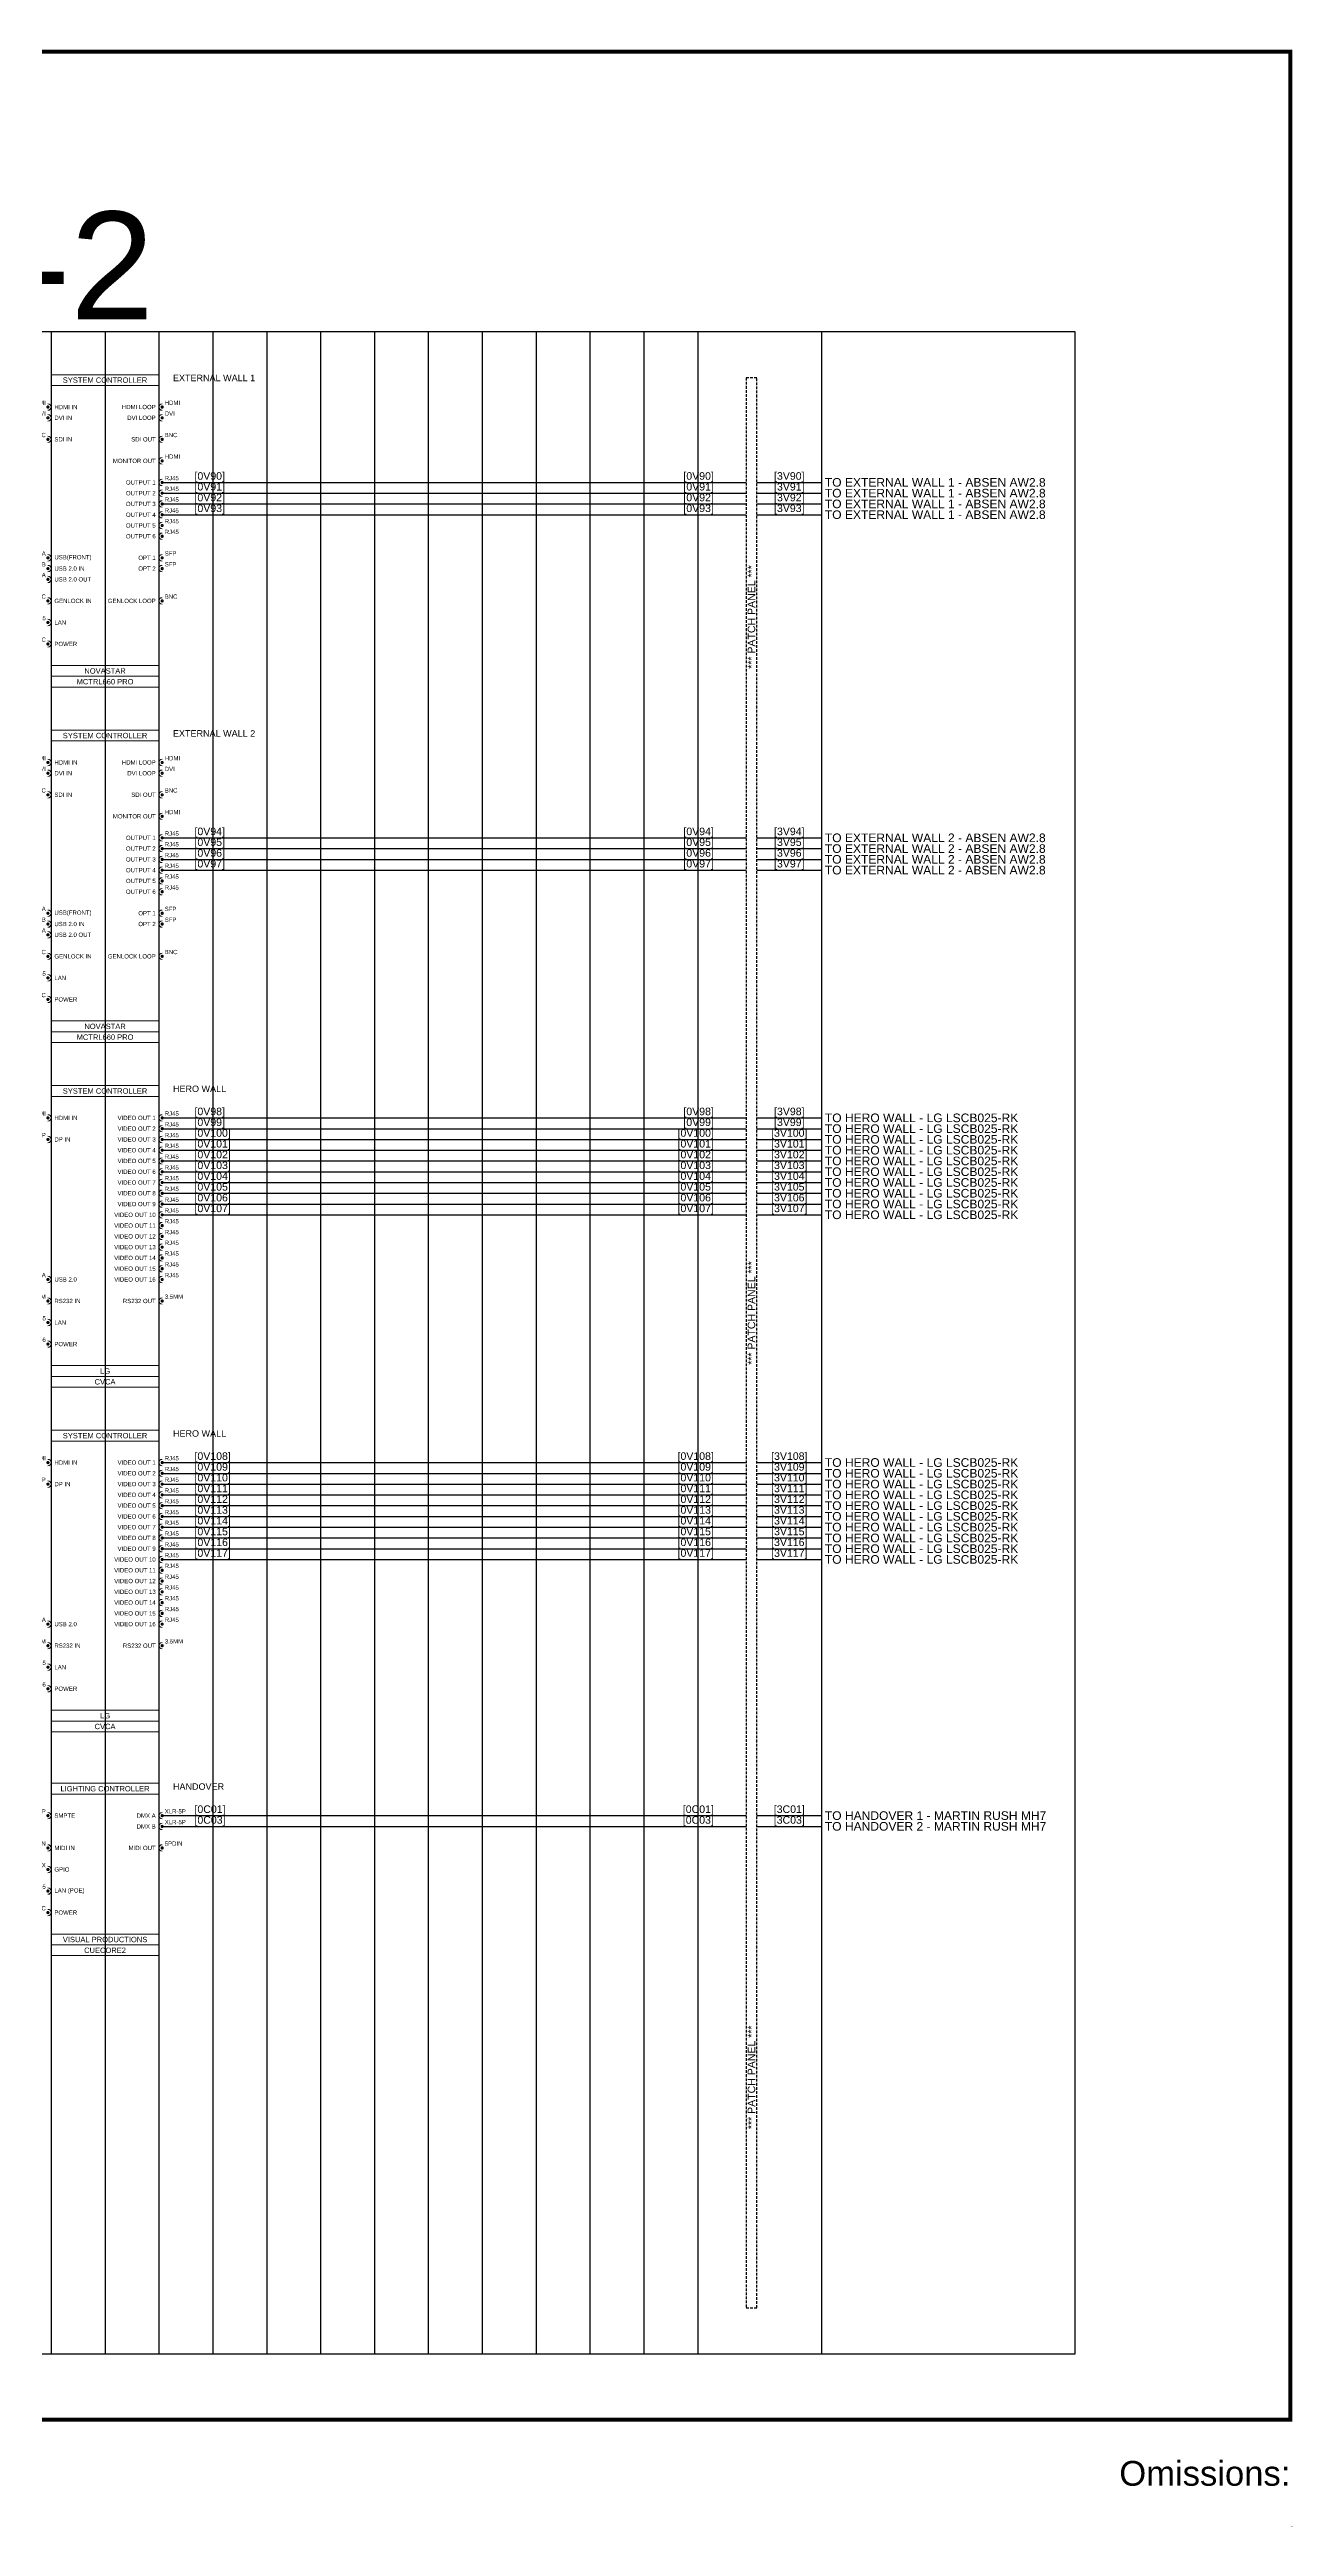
# Model space of a CAD drawing. Header units: millimetres. Extents: x -71336 to -35435, y -26189 to 22712.
# Drawn here: x -44307 to -43731, y -22060 to -20910 of the extents above; entities that cross this region are included whole.
import ezdxf
from ezdxf.enums import TextEntityAlignment as Align

# ---------------------------------------------------------------- set-up
doc = ezdxf.new("R2018")
doc.units = ezdxf.units.MM
doc.linetypes.add('DASHED2', pattern=[0.375, 0.25, -0.125])
for name, color, linetype in [('SC - Cat - Green - Data', 84, 'Continuous'), ('SC - Cat - Red - AV', 1, 'Continuous'), ('SC - DMX Cable', 30, 'Continuous'), ('SC - Text', 7, 'Continuous')]:
    doc.layers.add(name, color=color, linetype=linetype)
doc.layers.add('SC - Equipment', color=7, linetype='Continuous', lineweight=13)
doc.layers.add('SC - Titlesheet - Model', color=250, linetype='Continuous', plot=False)
doc.layers.add('SC - Xlines', color=252, linetype='Continuous', plot=False)
doc.styles.add('ARIAL', font='arial.ttf')
doc.styles.get("Standard").update_dxf_attribs({"font": 'arial.ttf', "height": 35})

# ---------------------------------------------------------------- blocks, each defined once
blk = doc.blocks.new('NOVASTAR MCTRL660 PRO - SCHEMATIC')
at = {"layer": 'SC - Equipment'}
for p, q in [((-25, 0), (25, 0)), ((-25, -145), (-25, 0)), ((25, 0), (25, -145)), ((25, -5), (-25, -5)), ((25, -135), (-25, -135)), ((25, -135), (-25, -135)), ((25, -140), (-25, -140)), ((25, -140), (-25, -140)), ((25, -140), (-25, -140)), ((25, -145), (-25, -145))]:
    blk.add_line(p, q, dxfattribs=at)
at = {"layer": 'SC - Equipment', "const_width": 0.7}
for points in [[(-26.1, -15, 1), (-26.9, -15, 1)], [(-26.1, -20, 1), (-26.9, -20, 1)], [(26.1, -15, -1), (26.9, -15, -1)], [(26.1, -20, -1), (26.9, -20, -1)], [(-26.1, -30, 1), (-26.9, -30, 1)], [(26.1, -30, -1), (26.9, -30, -1)], [(26.1, -40, -1), (26.9, -40, -1)], [(26.1, -50, -1), (26.9, -50, -1)], [(26.1, -55, -1), (26.9, -55, -1)], [(26.1, -60, -1), (26.9, -60, -1)], [(26.1, -65, -1), (26.9, -65, -1)], [(26.1, -70, -1), (26.9, -70, -1)], [(26.1, -75, -1), (26.9, -75, -1)], [(-26.1, -85, 1), (-26.9, -85, 1)], [(-26.1, -90, 1), (-26.9, -90, 1)], [(26.1, -85, -1), (26.9, -85, -1)], [(26.1, -90, -1), (26.9, -90, -1)], [(-26.1, -95, 1), (-26.9, -95, 1)], [(-26.1, -105, 1), (-26.9, -105, 1)], [(-26.1, -115, 1), (-26.9, -115, 1)], [(26.1, -105, -1), (26.9, -105, -1)], [(-26.1, -125, 1), (-26.9, -125, 1)]]:
    blk.add_lwpolyline(points, format="xyb", close=True, dxfattribs=at)
at = {"layer": 'SC - Equipment'}
for centre, start, end in [((-26.5, -15), 270, 90), ((-26.5, -20), 270, 90), ((26.5, -15), 90, 270), ((26.5, -20), 90, 270), ((-26.5, -30), 270, 90), ((26.5, -30), 90, 270), ((26.5, -40), 90, 270), ((26.5, -50), 90, 270), ((26.5, -55), 90, 270), ((26.5, -60), 90, 270), ((26.5, -65), 90, 270), ((26.5, -70), 90, 270), ((26.5, -75), 90, 270), ((-26.5, -85), 270, 90), ((-26.5, -90), 270, 90), ((26.5, -85), 90, 270), ((26.5, -90), 90, 270), ((-26.5, -95), 270, 90), ((-26.5, -105), 270, 90), ((-26.5, -115), 270, 90), ((26.5, -105), 90, 270), ((-26.5, -125), 270, 90)]:
    blk.add_arc(centre, 1.5, start, end, dxfattribs=at)
at = {"ltscale": 5}
for tag, p in [('DESCRIPTION', (0, -2.5)), ('MAKE', (0, -137.5)), ('MODEL', (0, -142.5))]:
    blk.add_attdef(tag, text='', height=2.5, dxfattribs=at).set_placement(p, align=Align.MIDDLE_CENTER)
at = {"ltscale": 5, "flags": 1}
for tag, p in [('ROOM_TYPE', (45, -5)), ('LOCATION', (45, -10)), ('RACK_EQUIPMENT_(Y/N)', (45, -15)), ('IP_(Y/N)', (45, -30)), ('POE(WATT)', (45, -35)), ('AMP(@240V)', (45, -40)), ('WATT', (45, -45)), ('WEIGHT(KG)', (45, -55)), ('TRANSFORMER_TAPS', (45, -60)), ('BTU/H', (45, -50))]:
    blk.add_attdef(tag, p, '', height=2.5, dxfattribs=at)
blk.add_attdef('BRACKET', text='', height=2.5, dxfattribs=at).set_placement((0, -132.5), align=Align.MIDDLE_CENTER)
at = {"layer": 'SC - Equipment', "ltscale": 5, "char_height": 2}
for s, insert, width, attachment_point in [('HDMI', (-27.5, -13), 5.774, 6), ('DVI', (-27.5, -18), 5.774, 6), ('HDMI IN', (-23.5, -15), 23.5, 4), ('DVI IN', (-23.5, -20), 23.5, 4), ('HDMI LOOP', (23.5, -15), 23.5, 6), ('DVI LOOP', (23.5, -20), 23.5, 6), ('HDMI', (27.7, -13), 7.175, 4), ('DVI', (27.7, -18), 7.175, 4), ('BNC', (-27.5, -28), 5.774, 6), ('SDI IN', (-23.5, -30), 23.5, 4), ('SDI OUT', (23.5, -30), 23.5, 6), ('BNC', (27.7, -28), 7.175, 4), ('MONITOR OUT', (23.5, -40), 23.5, 6), ('HDMI', (27.7, -38), 7.175, 4), ('OUTPUT 1', (23.5, -50), 23.5, 6), ('OUTPUT 2', (23.5, -55), 23.5, 6), ('RJ45', (27.7, -48), 7.175, 4), ('RJ45', (27.7, -53), 7.175, 4), ('RJ45', (27.7, -58), 7.175, 4), ('OUTPUT 3', (23.5, -60), 23.5, 6), ('OUTPUT 4', (23.5, -65), 23.5, 6), ('OUTPUT 5', (23.5, -70), 23.5, 6), ('RJ45', (27.7, -63), 7.175, 4), ('RJ45', (27.7, -68), 7.175, 4), ('OUTPUT 6', (23.5, -75), 23.5, 6), ('RJ45', (27.7, -73), 7.175, 4), ('USB-A', (-27.5, -83), 5.774, 6), ('USB-B', (-27.5, -88), 5.774, 6), ('USB-A', (-27.5, -93), 5.774, 6), ('USB(FRONT)', (-23.5, -85), 23.5, 4), ('USB 2.0 IN', (-23.5, -90), 23.5, 4), ('OPT 1', (23.5, -85), 23.5, 6), ('OPT 2', (23.5, -90), 23.5, 6), ('SFP', (27.7, -83), 7.175, 4), ('SFP', (27.7, -88), 7.175, 4), ('BNC', (-27.5, -103), 5.774, 6), ('USB 2.0 OUT', (-23.5, -95), 23.5, 4), ('BNC', (27.7, -103), 7.175, 4), ('RJ45', (-27.5, -113), 5.774, 6), ('GENLOCK IN', (-23.5, -105), 23.5, 4), ('LAN', (-23.5, -115), 23.5, 4), ('GENLOCK LOOP', (23.5, -105), 23.5, 6), ('IEC', (-27.5, -123), 5.774, 6), ('POWER', (-23.5, -125), 23.5, 4)]:
    blk.add_mtext(s, dxfattribs=dict(at, insert=insert, width=width, attachment_point=attachment_point))
blk = doc.blocks.new('VISUAL PRODUCTIONS - CUECORE2 - SCHEMATIC')
at = {"layer": 'SC - Equipment'}
for p, q in [((-25, 0), (25, 0)), ((-25, -80), (-25, 0)), ((25, 0), (25, -80)), ((25, -5), (-25, -5)), ((25, -70), (-25, -70)), ((25, -70), (-25, -70)), ((25, -75), (-25, -75)), ((25, -75), (-25, -75)), ((25, -75), (-25, -75)), ((25, -80), (-25, -80))]:
    blk.add_line(p, q, dxfattribs=at)
at = {"layer": 'SC - Equipment', "const_width": 0.7}
for points in [[(-26.1, -15, 1), (-26.9, -15, 1)], [(26.1, -15, -1), (26.9, -15, -1)], [(26.1, -20, -1), (26.9, -20, -1)], [(-26.1, -30, 1), (-26.9, -30, 1)], [(26.1, -30, -1), (26.9, -30, -1)], [(-26.1, -40, 1), (-26.9, -40, 1)], [(-26.1, -50, 1), (-26.9, -50, 1)], [(-26.1, -60, 1), (-26.9, -60, 1)]]:
    blk.add_lwpolyline(points, format="xyb", close=True, dxfattribs=at)
at = {"layer": 'SC - Equipment'}
for centre, start, end in [((-26.5, -15), 270, 90), ((26.5, -15), 90, 270), ((26.5, -20), 90, 270), ((-26.5, -30), 270, 90), ((26.5, -30), 90, 270), ((-26.5, -40), 270, 90), ((-26.5, -50), 270, 90), ((-26.5, -60), 270, 90)]:
    blk.add_arc(centre, 1.5, start, end, dxfattribs=at)
at = {"ltscale": 5}
for tag, p in [('DESCRIPTION', (0, -2.5)), ('MODEL', (0, -77.5)), ('MAKE', (0, -72.5))]:
    blk.add_attdef(tag, text='', height=2.5, dxfattribs=at).set_placement(p, align=Align.MIDDLE_CENTER)
at = {"ltscale": 5, "flags": 1}
for tag, p in [('ROOM_TYPE', (45, -5)), ('LOCATION', (45, -10)), ('RACK_EQUIPMENT_(Y/N)', (45, -15)), ('IP_(Y/N)', (45, -30)), ('POE(WATT)', (45, -35)), ('AMP(@240V)', (45, -40)), ('WATT', (45, -45)), ('WEIGHT(KG)', (45, -55)), ('TRANSFORMER_TAPS', (45, -60)), ('BTU/H', (45, -50))]:
    blk.add_attdef(tag, p, '', height=2.5, dxfattribs=at)
blk.add_attdef('BRACKET', text='', height=2.5, dxfattribs=at).set_placement((0, -67.5), align=Align.MIDDLE_CENTER)
at = {"layer": 'SC - Equipment', "ltscale": 5, "char_height": 2}
for s, insert, width, attachment_point in [(' XLR-3P', (-27.5, -13), 5.774, 6), ('SMPTE', (-23.5, -15), 23.5, 4), ('DMX A', (23.5, -15), 28.762, 6), ('DMX B', (23.5, -20), 26.242, 6), ('XLR-5P', (27.7, -13), 7.175, 4), ('XLR-5P', (27.7, -18), 7.175, 4), ('5PDIN', (-27.5, -28), 5.774, 6), ('MIDI IN', (-23.5, -30), 23.5, 4), ('MIDI OUT', (23.5, -30), 26.679, 6), ('5PDIN', (27.7, -28), 7.175, 4), ('PHX', (-27.5, -38), 5.774, 6), ('GPIO', (-23.5, -40), 23.5, 4), ('RJ45', (-27.5, -48), 5.774, 6), ('DC', (-27.5, -58), 5.774, 6), ('LAN (POE)', (-23.5, -50), 23.5, 4), ('POWER', (-23.5, -60), 23.5, 4)]:
    blk.add_mtext(s, dxfattribs=dict(at, insert=insert, width=width, attachment_point=attachment_point))
blk = doc.blocks.new('LG CVCA - SCHEMATIC')
at = {"layer": 'SC - Equipment'}
for p, q in [((-25, 0), (25, 0)), ((-25, -140), (-25, 0)), ((25, 0), (25, -140)), ((25, -5), (-25, -5)), ((25, -130), (-25, -130)), ((25, -130), (-25, -130)), ((25, -135), (-25, -135)), ((25, -135), (-25, -135)), ((25, -135), (-25, -135)), ((25, -140), (-25, -140))]:
    blk.add_line(p, q, dxfattribs=at)
at = {"layer": 'SC - Equipment', "const_width": 0.7}
for points in [[(-26.1, -15, 1), (-26.9, -15, 1)], [(26.1, -15, -1), (26.9, -15, -1)], [(26.1, -20, -1), (26.9, -20, -1)], [(-26.1, -25, 1), (-26.9, -25, 1)], [(26.1, -25, -1), (26.9, -25, -1)], [(26.1, -30, -1), (26.9, -30, -1)], [(26.1, -35, -1), (26.9, -35, -1)], [(26.1, -40, -1), (26.9, -40, -1)], [(26.1, -45, -1), (26.9, -45, -1)], [(26.1, -50, -1), (26.9, -50, -1)], [(26.1, -55, -1), (26.9, -55, -1)], [(26.1, -60, -1), (26.9, -60, -1)], [(26.1, -65, -1), (26.9, -65, -1)], [(26.1, -70, -1), (26.9, -70, -1)], [(26.1, -75, -1), (26.9, -75, -1)], [(26.1, -80, -1), (26.9, -80, -1)], [(-26.1, -90, 1), (-26.9, -90, 1)], [(26.1, -85, -1), (26.9, -85, -1)], [(26.1, -90, -1), (26.9, -90, -1)], [(-26.1, -100, 1), (-26.9, -100, 1)], [(26.1, -100, -1), (26.9, -100, -1)], [(-26.1, -110, 1), (-26.9, -110, 1)], [(-26.1, -120, 1), (-26.9, -120, 1)]]:
    blk.add_lwpolyline(points, format="xyb", close=True, dxfattribs=at)
at = {"layer": 'SC - Equipment'}
for centre, start, end in [((-26.5, -15), 270, 90), ((26.5, -15), 90, 270), ((26.5, -20), 90, 270), ((-26.5, -25), 270, 90), ((26.5, -25), 90, 270), ((26.5, -30), 90, 270), ((26.5, -35), 90, 270), ((26.5, -40), 90, 270), ((26.5, -45), 90, 270), ((26.5, -50), 90, 270), ((26.5, -55), 90, 270), ((26.5, -60), 90, 270), ((26.5, -65), 90, 270), ((26.5, -70), 90, 270), ((26.5, -75), 90, 270), ((26.5, -80), 90, 270), ((-26.5, -90), 270, 90), ((26.5, -85), 90, 270), ((26.5, -90), 90, 270), ((-26.5, -100), 270, 90), ((26.5, -100), 90, 270), ((-26.5, -110), 270, 90), ((-26.5, -120), 270, 90)]:
    blk.add_arc(centre, 1.5, start, end, dxfattribs=at)
at = {"ltscale": 5}
for tag, p in [('DESCRIPTION', (0, -2.5)), ('MODEL', (0, -137.5)), ('MAKE', (0, -132.5))]:
    blk.add_attdef(tag, text='', height=2.5, dxfattribs=at).set_placement(p, align=Align.MIDDLE_CENTER)
at = {"ltscale": 5, "flags": 1}
for tag, p in [('ROOM_TYPE', (45, -5)), ('LOCATION', (45, -10)), ('RACK_EQUIPMENT_(Y/N)', (45, -15)), ('IP_(Y/N)', (45, -30)), ('POE(WATT)', (45, -35)), ('AMP(@240V)', (45, -40)), ('WATT', (45, -45)), ('WEIGHT(KG)', (45, -55)), ('TRANSFORMER_TAPS', (45, -60)), ('BTU/H', (45, -50))]:
    blk.add_attdef(tag, p, '', height=2.5, dxfattribs=at)
blk.add_attdef('BRACKET', text='', height=2.5, dxfattribs=at).set_placement((0, -127.5), align=Align.MIDDLE_CENTER)
at = {"layer": 'SC - Equipment', "ltscale": 5, "char_height": 2}
for s, insert, width, attachment_point in [('HDMI', (-27.5, -13), 5.774, 6), ('DP', (-27.5, -23), 5.774, 6), ('HDMI IN', (-23.5, -15), 23.5, 4), ('VIDEO OUT 1', (23.5, -15), 23.5, 6), ('VIDEO OUT 2', (23.5, -20), 23.5, 6), ('RJ45', (27.7, -13), 3.746, 4), ('RJ45', (27.7, -18), 3.746, 4), ('RJ45', (27.7, -23), 3.746, 4), ('DP IN', (-23.5, -25), 23.5, 4), ('VIDEO OUT 3', (23.5, -25), 23.5, 6), ('VIDEO OUT 4', (23.5, -30), 23.5, 6), ('VIDEO OUT 5', (23.5, -35), 23.5, 6), ('RJ45', (27.7, -28), 3.746, 4), ('RJ45', (27.7, -33), 3.746, 4), ('VIDEO OUT 6', (23.5, -40), 23.5, 6), ('VIDEO OUT 7', (23.5, -45), 23.5, 6), ('RJ45', (27.7, -38), 3.746, 4), ('RJ45', (27.7, -43), 3.746, 4), ('VIDEO OUT 8', (23.5, -50), 23.5, 6), ('VIDEO OUT 9', (23.5, -55), 23.5, 6), ('RJ45', (27.7, -48), 3.746, 4), ('RJ45', (27.7, -53), 3.746, 4), ('RJ45', (27.7, -58), 3.746, 4), ('VIDEO OUT 10', (23.5, -60), 23.5, 6), ('VIDEO OUT 11', (23.5, -65), 23.5, 6), ('VIDEO OUT 12', (23.5, -70), 23.5, 6), ('RJ45', (27.7, -63), 3.746, 4), ('RJ45', (27.7, -68), 3.746, 4), ('VIDEO OUT 13', (23.5, -75), 23.5, 6), ('VIDEO OUT 14', (23.5, -80), 23.5, 6), ('RJ45', (27.7, -73), 3.746, 4), ('RJ45', (27.7, -78), 3.746, 4), ('USB 2.0', (-23.5, -90), 23.5, 4), ('VIDEO OUT 15', (23.5, -85), 23.5, 6), ('VIDEO OUT 16', (23.5, -90), 23.5, 6), ('RJ45', (27.7, -83), 3.746, 4), ('RJ45', (27.7, -88), 3.746, 4), ('RS232 IN', (-23.5, -100), 23.5, 4), ('RS232 OUT', (23.5, -100), 23.5, 6), ('3.5MM', (27.7, -98), 3.746, 4), ('LAN', (-23.5, -110), 23.5, 4), ('POWER', (-23.5, -120), 23.5, 4)]:
    blk.add_mtext(s, dxfattribs=dict(at, insert=insert, width=width, attachment_point=attachment_point))
at = {"layer": 'SC - Equipment', "ltscale": 5, "char_height": 2, "attachment_point": 6}
for s, insert in [('USB-A', (-27.5, -88)), ('3.5MM', (-27.5, -98)), ('RJ45', (-27.5, -108)), ('IEC C6', (-27.5, -118))]:
    blk.add_mtext(s, dxfattribs=dict(at, insert=insert))
blk = doc.blocks.new('*U189')
at = {"layer": 'SC - Titlesheet - Model', "color": 6, "ltscale": 5, "const_width": 1}
blk.add_lwpolyline([(-365.5, -287), (365.5, -287), (365.5, 287), (-365.5, 287)], close=True, dxfattribs=at)
at = {"ltscale": 5, "style": 'ARIAL'}
blk.add_text('Omissions:', height=6, dxfattribs=at).set_placement((365.5, -297), align=Align.TOP_RIGHT)
at = {"layer": 'SC - Titlesheet - Model', "color": 5, "lineweight": 30, "ltscale": 5, "flags": 104}
blk.add_attdef('ADDITIONS', text='', height=5, dxfattribs=at).set_placement((-365.5, -312), align=Align.TOP_LEFT)
blk.add_attdef('CHANGES', text='', height=5, dxfattribs=at).set_placement((0, -312), align=Align.TOP_CENTER)
blk.add_attdef('OMISSIONS', text='', height=5, dxfattribs=at).set_placement((365.5, -312), align=Align.TOP_RIGHT)

msp = doc.modelspace()

# ---------------------------------------------------------------- linework, layer by layer
at = {"linetype": 'DASHED2', "ltscale": 5}
msp.add_lwpolyline([(-43979.172, -21958.194), (-43979.172, -21062.296), (-43984.172, -21062.296), (-43984.172, -21958.194)], close=True, dxfattribs=at)
at = {"layer": 'SC - Cat - Green - Data', "ltscale": 5}
for points in [[(-43979.176, -21110.82), (-43949.176, -21110.82)], [(-43979.176, -21115.82), (-43949.176, -21115.82)], [(-43979.176, -21120.82), (-43949.176, -21120.82)], [(-43979.176, -21125.82), (-43949.176, -21125.82)], [(-43979.176, -21275.82), (-43949.176, -21275.82)], [(-43979.176, -21280.82), (-43949.176, -21280.82)], [(-43979.176, -21285.82), (-43949.176, -21285.82)], [(-43979.176, -21290.82), (-43949.176, -21290.82)], [(-43979.168, -21405.819), (-43949.168, -21405.819)], [(-43979.168, -21410.819), (-43949.168, -21410.819)], [(-43979.168, -21415.819), (-43949.168, -21415.819)], [(-43979.168, -21420.819), (-43949.168, -21420.819)], [(-43979.168, -21425.819), (-43949.168, -21425.819)], [(-43979.168, -21430.819), (-43949.168, -21430.819)], [(-43979.168, -21435.819), (-43949.168, -21435.819)], [(-43979.168, -21440.819), (-43949.168, -21440.819)], [(-43979.168, -21445.819), (-43949.168, -21445.819)], [(-43979.168, -21450.819), (-43949.168, -21450.819)], [(-43979.168, -21565.819), (-43949.168, -21565.819)], [(-43979.168, -21570.819), (-43949.168, -21570.819)], [(-43979.168, -21575.819), (-43949.168, -21575.819)], [(-43979.168, -21580.819), (-43949.168, -21580.819)], [(-43979.168, -21585.819), (-43949.168, -21585.819)], [(-43979.168, -21590.819), (-43949.168, -21590.819)], [(-43979.168, -21595.819), (-43949.168, -21595.819)], [(-43979.168, -21600.819), (-43949.168, -21600.819)], [(-43979.168, -21605.819), (-43949.168, -21605.819)], [(-43979.168, -21610.819), (-43949.168, -21610.819)]]:
    msp.add_lwpolyline(points, dxfattribs=at)
at = {"layer": 'SC - Cat - Red - AV', "ltscale": 5}
for points in [[(-44255.176, -21110.82), (-43984.176, -21110.82)], [(-44255.176, -21115.82), (-43984.176, -21115.82)], [(-44255.176, -21120.82), (-43984.176, -21120.82)], [(-44255.176, -21125.82), (-43984.176, -21125.82)], [(-44255.172, -21275.82), (-43984.176, -21275.82)], [(-44255.172, -21280.82), (-43984.176, -21280.82)], [(-44255.172, -21285.82), (-43984.176, -21285.82)], [(-44255.172, -21290.82), (-43984.176, -21290.82)], [(-44255.168, -21405.819), (-43984.168, -21405.819)], [(-44255.168, -21410.819), (-43984.168, -21410.819)], [(-44255.168, -21415.819), (-43984.168, -21415.819)], [(-44255.168, -21420.819), (-43984.168, -21420.819)], [(-44255.168, -21425.819), (-43984.168, -21425.819)], [(-44255.168, -21430.819), (-43984.168, -21430.819)], [(-44255.168, -21435.819), (-43984.168, -21435.819)], [(-44255.168, -21440.819), (-43984.168, -21440.819)], [(-44255.168, -21445.819), (-43984.168, -21445.819)], [(-44255.168, -21450.819), (-43984.168, -21450.819)], [(-44255.168, -21565.819), (-43984.168, -21565.819)], [(-44255.168, -21570.819), (-43984.168, -21570.819)], [(-44255.168, -21575.819), (-43984.168, -21575.819)], [(-44255.168, -21580.819), (-43984.168, -21580.819)], [(-44255.168, -21585.819), (-43984.168, -21585.819)], [(-44255.168, -21590.819), (-43984.168, -21590.819)], [(-44255.168, -21595.819), (-43984.168, -21595.819)], [(-44255.168, -21600.819), (-43984.168, -21600.819)], [(-44255.168, -21605.819), (-43984.168, -21605.819)], [(-44255.168, -21610.819), (-43984.168, -21610.819)]]:
    msp.add_lwpolyline(points, dxfattribs=at)
at = {"layer": 'SC - DMX Cable', "ltscale": 5}
for points in [[(-44255.172, -21729.719), (-43984.172, -21729.719)], [(-43979.172, -21729.719), (-43949.172, -21729.719)], [(-44255.172, -21734.719), (-43984.172, -21734.719)], [(-43979.172, -21734.719), (-43949.172, -21734.719)]]:
    msp.add_lwpolyline(points, dxfattribs=at)
at = {"layer": 'SC - Xlines', "ltscale": 5, "transparency": 33554687}
msp.add_lwpolyline([(-45031.672, -21040.818), (-43831.672, -21040.825), (-43831.672, -21979.725), (-45031.672, -21979.718)], close=True, dxfattribs=at)
at = {"layer": 'SC - Xlines', "color": 250, "ltscale": 5}
for points in [[(-44306.672, -21040.821), (-44306.672, -21979.719)], [(-44256.672, -21040.821), (-44256.672, -21979.719)], [(-44206.672, -21040.821), (-44206.672, -21979.719)], [(-44156.672, -21040.821), (-44156.672, -21979.719)], [(-44106.672, -21040.821), (-44106.672, -21979.719)], [(-44056.672, -21040.821), (-44056.672, -21979.719)], [(-44006.672, -21040.821), (-44006.672, -21979.719)]]:
    msp.add_lwpolyline(points, dxfattribs=at)
at = {"layer": 'SC - Xlines', "ltscale": 5}
for points in [[(-44281.672, -21040.821), (-44281.672, -21979.719)], [(-44231.672, -21040.821), (-44231.672, -21979.719)], [(-44181.672, -21040.821), (-44181.672, -21979.719)], [(-44131.672, -21040.821), (-44131.672, -21979.719)], [(-44081.672, -21040.821), (-44081.672, -21979.719)], [(-44031.672, -21040.821), (-44031.672, -21979.719)], [(-43949.172, -21040.821), (-43949.172, -21979.719)]]:
    msp.add_lwpolyline(points, dxfattribs=at)

# ---------------------------------------------------------------- block references
ref = msp.add_blockref('*U189', (-44431.672, -21460.478), dxfattribs=dict(xscale=1.915184678522737, yscale=1.915184678522737, zscale=1.915184678522737))
lines = msp.add_mtext('-', dxfattribs={"layer": 'SC - Titlesheet - Model', "color": 5, "ltscale": 5, "insert": (-43731.672, -22058.016), "char_height": 2.5, "attachment_point": 1})
ref.add_attrib('OMISSIONS', '', (-43731.672, -22058.016), dxfattribs={"flags": 104}).embed_mtext(lines)
at = {"ltscale": 5}
for name, p, values in [('NOVASTAR MCTRL660 PRO - SCHEMATIC', (-44281.676, -21060.82), {'DESCRIPTION': 'SYSTEM CONTROLLER', 'MAKE': 'NOVASTAR', 'MODEL': 'MCTRL660 PRO'}), ('NOVASTAR MCTRL660 PRO - SCHEMATIC', (-44281.672, -21225.82), {'DESCRIPTION': 'SYSTEM CONTROLLER', 'MAKE': 'NOVASTAR', 'MODEL': 'MCTRL660 PRO'}), ('LG CVCA - SCHEMATIC', (-44281.668, -21390.819), {'DESCRIPTION': 'SYSTEM CONTROLLER', 'MAKE': 'LG', 'MODEL': 'CVCA'}), ('LG CVCA - SCHEMATIC', (-44281.668, -21550.819), {'DESCRIPTION': 'SYSTEM CONTROLLER', 'MAKE': 'LG', 'MODEL': 'CVCA'}), ('VISUAL PRODUCTIONS - CUECORE2 - SCHEMATIC', (-44281.672, -21714.719), {'DESCRIPTION': 'LIGHTING CONTROLLER', 'MAKE': 'VISUAL PRODUCTIONS', 'MODEL': 'CUECORE2'})]:
    msp.add_blockref(name, p, dxfattribs=at).add_auto_attribs(values)

# ---------------------------------------------------------------- texts
at = {"layer": 'SC - Text', "insert": (-44431.672, -21035.821), "char_height": 50, "attachment_point": 8, "style": 'ARIAL'}
msp.add_mtext('AVR-102-2', dxfattribs=at)
at = {"layer": 'SC - Text'}
for s, insert, char_height, width, attachment_point in [('EXTERNAL WALL 1', (-44250.176, -21060.82), 3, 134.02561, 1), ('[0V90]', (-44240.172, -21110.622), 3.5, 15.57197, 7), ('[0V90]', (-43999.176, -21110.622), 3.5, 14.6761, 9), ('[3V90]', (-43964.176, -21110.622), 3.5, 15.57197, 8), ('TO EXTERNAL WALL 1 {\\A1;\\fSansSerif|b0|i0|c2|p2;- ABSEN AW2.8}', (-43947.675, -21110.82), 4, 129.70239, 4), ('[0V91]', (-44240.172, -21115.622), 3.5, 15.57197, 7), ('[0V92]', (-44240.172, -21120.622), 3.5, 15.57197, 7), ('[0V93]', (-44240.172, -21125.622), 3.5, 15.57197, 7), ('[0V91]', (-43999.176, -21115.622), 3.5, 14.6761, 9), ('[0V92]', (-43999.176, -21120.622), 3.5, 14.6761, 9), ('[0V93]', (-43999.176, -21125.622), 3.5, 14.6761, 9), ('[3V91]', (-43964.176, -21115.622), 3.5, 15.57197, 8), ('[3V92]', (-43964.176, -21120.622), 3.5, 15.57197, 8), ('[3V93]', (-43964.176, -21125.622), 3.5, 15.57197, 8), ('TO EXTERNAL WALL 1 {\\A1;\\fSansSerif|b0|i0|c2|p2;- ABSEN AW2.8}', (-43947.675, -21115.82), 4, 129.70239, 4), ('TO EXTERNAL WALL 1 {\\A1;\\fSansSerif|b0|i0|c2|p2;- ABSEN AW2.8}', (-43947.675, -21120.82), 4, 129.70239, 4), ('TO EXTERNAL WALL 1 {\\A1;\\fSansSerif|b0|i0|c2|p2;- ABSEN AW2.8}', (-43947.675, -21125.82), 4, 129.70239, 4), ('EXTERNAL WALL 2', (-44250.172, -21225.82), 3, 134.02561, 1), ('[0V94]', (-44240.172, -21275.621), 3.5, 15.57197, 7), ('[0V94]', (-43999.176, -21275.622), 3.5, 14.6761, 9), ('[3V94]', (-43964.176, -21275.621), 3.5, 15.57197, 8), ('\\pxt3;[0V95]', (-44240.172, -21280.621), 3.5, 15.57197, 7), ('[0V96]', (-44240.172, -21285.621), 3.5, 15.57197, 7), ('[0V95]', (-43999.176, -21280.622), 3.5, 14.6761, 9), ('[0V96]', (-43999.176, -21285.622), 3.5, 14.6761, 9), ('[3V95]', (-43964.176, -21280.621), 3.5, 15.57197, 8), ('[3V96]', (-43964.176, -21285.621), 3.5, 15.57197, 8), ('TO EXTERNAL WALL 2 {\\A1;\\fSansSerif|b0|i0|c2|p2;- ABSEN AW2.8}', (-43947.675, -21275.82), 4, 129.70239, 4), ('TO EXTERNAL WALL 2 {\\A1;\\fSansSerif|b0|i0|c2|p2;- ABSEN AW2.8}', (-43947.675, -21280.82), 4, 129.70239, 4), ('[0V97]', (-44240.172, -21290.621), 3.5, 15.57197, 7), ('[0V97]', (-43999.176, -21290.622), 3.5, 14.6761, 9), ('[3V97]', (-43964.176, -21290.621), 3.5, 15.57197, 8), ('TO EXTERNAL WALL 2 {\\A1;\\fSansSerif|b0|i0|c2|p2;- ABSEN AW2.8}', (-43947.675, -21285.82), 4, 129.70239, 4), ('TO EXTERNAL WALL 2 {\\A1;\\fSansSerif|b0|i0|c2|p2;- ABSEN AW2.8}', (-43947.675, -21290.82), 4, 129.70239, 4), ('HERO WALL', (-44250.168, -21390.819), 3, 134.02561, 1), ('[0V99]', (-44240.176, -21410.621), 3.5, 15.57197, 7), ('[0V98]', (-44240.172, -21405.621), 3.5, 15.57197, 7), ('[0V99]', (-43999.18, -21410.621), 3.5, 14.6761, 9), ('[0V98]', (-43999.176, -21405.621), 3.5, 14.6761, 9), ('[3V99]', (-43964.18, -21410.62), 3.5, 15.57197, 8), ('[3V98]', (-43964.176, -21405.62), 3.5, 15.57197, 8), ('TO HERO WALL {\\A1;\\fSansSerif|b0|i0|c2|p2;- LG LSCB025-RK}', (-43947.668, -21405.819), 4, 129.70239, 4), ('TO HERO WALL {\\A1;\\fSansSerif|b0|i0|c2|p2;- LG LSCB025-RK}', (-43947.668, -21410.819), 4, 129.70239, 4), ('[0V102]', (-44240.176, -21425.621), 3.5, 15.57197, 7), ('[0V100]', (-44240.172, -21415.621), 3.5, 15.57197, 7), ('[0V101]', (-44240.172, -21420.621), 3.5, 15.57197, 7), ('[0V100]', (-43999.176, -21415.621), 3.5, 14.6761, 9), ('[0V101]', (-43999.176, -21420.621), 3.5, 14.6761, 9), ('[0V102]', (-43999.176, -21425.621), 3.5, 14.6761, 9), ('[3V100]', (-43964.176, -21415.62), 3.5, 15.57197, 8), ('[3V101]', (-43964.176, -21420.62), 3.5, 15.57197, 8), ('[3V102]', (-43964.176, -21425.62), 3.5, 15.57197, 8), ('TO HERO WALL {\\A1;\\fSansSerif|b0|i0|c2|p2;- LG LSCB025-RK}', (-43947.668, -21415.819), 4, 129.70239, 4), ('TO HERO WALL {\\A1;\\fSansSerif|b0|i0|c2|p2;- LG LSCB025-RK}', (-43947.668, -21420.819), 4, 129.70239, 4), ('[0V104]', (-44240.176, -21435.621), 3.5, 15.57197, 7), ('[0V103]', (-44240.172, -21430.621), 3.5, 15.57197, 7), ('[0V103]', (-43999.18, -21430.621), 3.5, 14.6761, 9), ('[0V104]', (-43999.176, -21435.621), 3.5, 14.6761, 9), ('[3V103]', (-43964.18, -21430.62), 3.5, 15.57197, 8), ('[3V104]', (-43964.176, -21435.62), 3.5, 15.57197, 8), ('TO HERO WALL {\\A1;\\fSansSerif|b0|i0|c2|p2;- LG LSCB025-RK}', (-43947.668, -21425.819), 4, 129.70239, 4), ('TO HERO WALL {\\A1;\\fSansSerif|b0|i0|c2|p2;- LG LSCB025-RK}', (-43947.668, -21430.819), 4, 129.70239, 4), ('[0V105]', (-44240.172, -21440.621), 3.5, 15.57197, 7), ('[0V106]', (-44240.172, -21445.621), 3.5, 15.57197, 7), ('[0V105]', (-43999.18, -21440.621), 3.5, 14.6761, 9), ('[0V106]', (-43999.176, -21445.621), 3.5, 14.6761, 9), ('[3V105]', (-43964.18, -21440.62), 3.5, 15.57197, 8), ('[3V106]', (-43964.176, -21445.62), 3.5, 15.57197, 8), ('TO HERO WALL {\\A1;\\fSansSerif|b0|i0|c2|p2;- LG LSCB025-RK}', (-43947.668, -21435.819), 4, 129.70239, 4), ('TO HERO WALL {\\A1;\\fSansSerif|b0|i0|c2|p2;- LG LSCB025-RK}', (-43947.668, -21440.819), 4, 129.70239, 4), ('TO HERO WALL {\\A1;\\fSansSerif|b0|i0|c2|p2;- LG LSCB025-RK}', (-43947.668, -21445.819), 4, 129.70239, 4), ('[0V107]', (-44240.172, -21450.621), 3.5, 15.57197, 7), ('[0V107]', (-43999.176, -21450.621), 3.5, 14.6761, 9), ('[3V107]', (-43964.176, -21450.62), 3.5, 15.57197, 8), ('TO HERO WALL {\\A1;\\fSansSerif|b0|i0|c2|p2;- LG LSCB025-RK}', (-43947.668, -21450.819), 4, 129.70239, 4), ('HERO WALL', (-44250.168, -21550.819), 3, 134.02561, 1), ('[0V108]', (-44240.172, -21565.62), 3.5, 15.57197, 7), ('[0V109]', (-44240.172, -21570.62), 3.5, 15.57197, 7), ('[0V108]', (-43999.176, -21565.62), 3.5, 14.6761, 9), ('[0V109]', (-43999.176, -21570.62), 3.5, 14.6761, 9), ('[3V108]', (-43964.176, -21565.62), 3.5, 15.57197, 8), ('[3V109]', (-43964.176, -21570.62), 3.5, 15.57197, 8), ('TO HERO WALL {\\A1;\\fSansSerif|b0|i0|c2|p2;- LG LSCB025-RK}', (-43947.668, -21565.819), 4, 129.70239, 4), ('TO HERO WALL {\\A1;\\fSansSerif|b0|i0|c2|p2;- LG LSCB025-RK}', (-43947.668, -21570.819), 4, 129.70239, 4), ('[0V110]', (-44240.172, -21575.62), 3.5, 15.57197, 7), ('[0V111]', (-44240.172, -21580.62), 3.5, 15.57197, 7), ('[0V112]', (-44240.172, -21585.62), 3.5, 15.57197, 7), ('[0V110]', (-43999.176, -21575.62), 3.5, 14.6761, 9), ('[0V111]', (-43999.176, -21580.62), 3.5, 14.6761, 9), ('[0V112]', (-43999.176, -21585.62), 3.5, 14.6761, 9), ('[3V110]', (-43964.176, -21575.62), 3.5, 15.57197, 8), ('[3V111]', (-43964.176, -21580.62), 3.5, 15.57197, 8), ('[3V112]', (-43964.176, -21585.62), 3.5, 15.57197, 8), ('TO HERO WALL {\\A1;\\fSansSerif|b0|i0|c2|p2;- LG LSCB025-RK}', (-43947.668, -21575.819), 4, 129.70239, 4), ('TO HERO WALL {\\A1;\\fSansSerif|b0|i0|c2|p2;- LG LSCB025-RK}', (-43947.668, -21580.819), 4, 129.70239, 4), ('[0V113]', (-44240.172, -21590.62), 3.5, 15.57197, 7), ('[0V114]', (-44240.172, -21595.62), 3.5, 15.57197, 7), ('[0V113]', (-43999.176, -21590.62), 3.5, 14.6761, 9), ('[0V114]', (-43999.176, -21595.62), 3.5, 14.6761, 9), ('[3V113]', (-43964.176, -21590.62), 3.5, 15.57197, 8), ('[3V114]', (-43964.176, -21595.62), 3.5, 15.57197, 8), ('TO HERO WALL {\\A1;\\fSansSerif|b0|i0|c2|p2;- LG LSCB025-RK}', (-43947.668, -21585.819), 4, 129.70239, 4), ('TO HERO WALL {\\A1;\\fSansSerif|b0|i0|c2|p2;- LG LSCB025-RK}', (-43947.668, -21590.819), 4, 129.70239, 4), ('TO HERO WALL {\\A1;\\fSansSerif|b0|i0|c2|p2;- LG LSCB025-RK}', (-43947.668, -21595.819), 4, 129.70239, 4), ('[0V115]', (-44240.172, -21600.62), 3.5, 15.57197, 7), ('[0V116]', (-44240.172, -21605.62), 3.5, 15.57197, 7), ('[0V115]', (-43999.176, -21600.62), 3.5, 14.6761, 9), ('\\pxt3;[0V116]', (-43999.176, -21605.62), 3.5, 14.6761, 9), ('[3V115]', (-43964.176, -21600.62), 3.5, 15.57197, 8), ('[3V116]', (-43964.176, -21605.62), 3.5, 15.57197, 8), ('TO HERO WALL {\\A1;\\fSansSerif|b0|i0|c2|p2;- LG LSCB025-RK}', (-43947.668, -21600.819), 4, 129.70239, 4), ('TO HERO WALL {\\A1;\\fSansSerif|b0|i0|c2|p2;- LG LSCB025-RK}', (-43947.668, -21605.819), 4, 129.70239, 4), ('[0V117]', (-44240.172, -21610.62), 3.5, 15.57197, 7), ('[0V117]', (-43999.176, -21610.62), 3.5, 14.6761, 9), ('[3V117]', (-43964.176, -21610.62), 3.5, 15.57197, 8), ('TO HERO WALL {\\A1;\\fSansSerif|b0|i0|c2|p2;- LG LSCB025-RK}', (-43947.668, -21610.819), 4, 129.70239, 4), ('HANDOVER', (-44250.172, -21714.719), 3, 134.02561, 1), ('[0C01]', (-44240.172, -21729.521), 3.5, 15.57197, 7), ('[0C03]', (-44240.172, -21734.521), 3.5, 15.57197, 7), ('[0C01]', (-43999.176, -21729.521), 3.5, 14.6761, 9), ('[0C03]', (-43999.176, -21734.521), 3.5, 14.6761, 9), ('[3C01]', (-43964.176, -21729.521), 3.5, 15.57197, 8), ('[3C03]', (-43964.176, -21734.521), 3.5, 15.57197, 8), ('TO HANDOVER 1 - MARTIN RUSH MH7', (-43947.672, -21729.719), 4, 129.70239, 4), ('TO HANDOVER 2 - MARTIN RUSH MH7', (-43947.672, -21734.719), 4, 129.70239, 4)]:
    msp.add_mtext(s, dxfattribs=dict(at, insert=insert, char_height=char_height, width=width, attachment_point=attachment_point))
at = {"layer": 'SC - Text', "char_height": 3.5, "width": 136.51602, "attachment_point": 7, "rotation": 90, "style": 'ARIAL'}
for insert in [(-43979.94, -21197.333), (-43979.94, -21520.439), (-43979.94, -21875.231)]:
    msp.add_mtext('*** PATCH PANEL ***', dxfattribs=dict(at, insert=insert))

doc.saveas('drawing.dxf')
